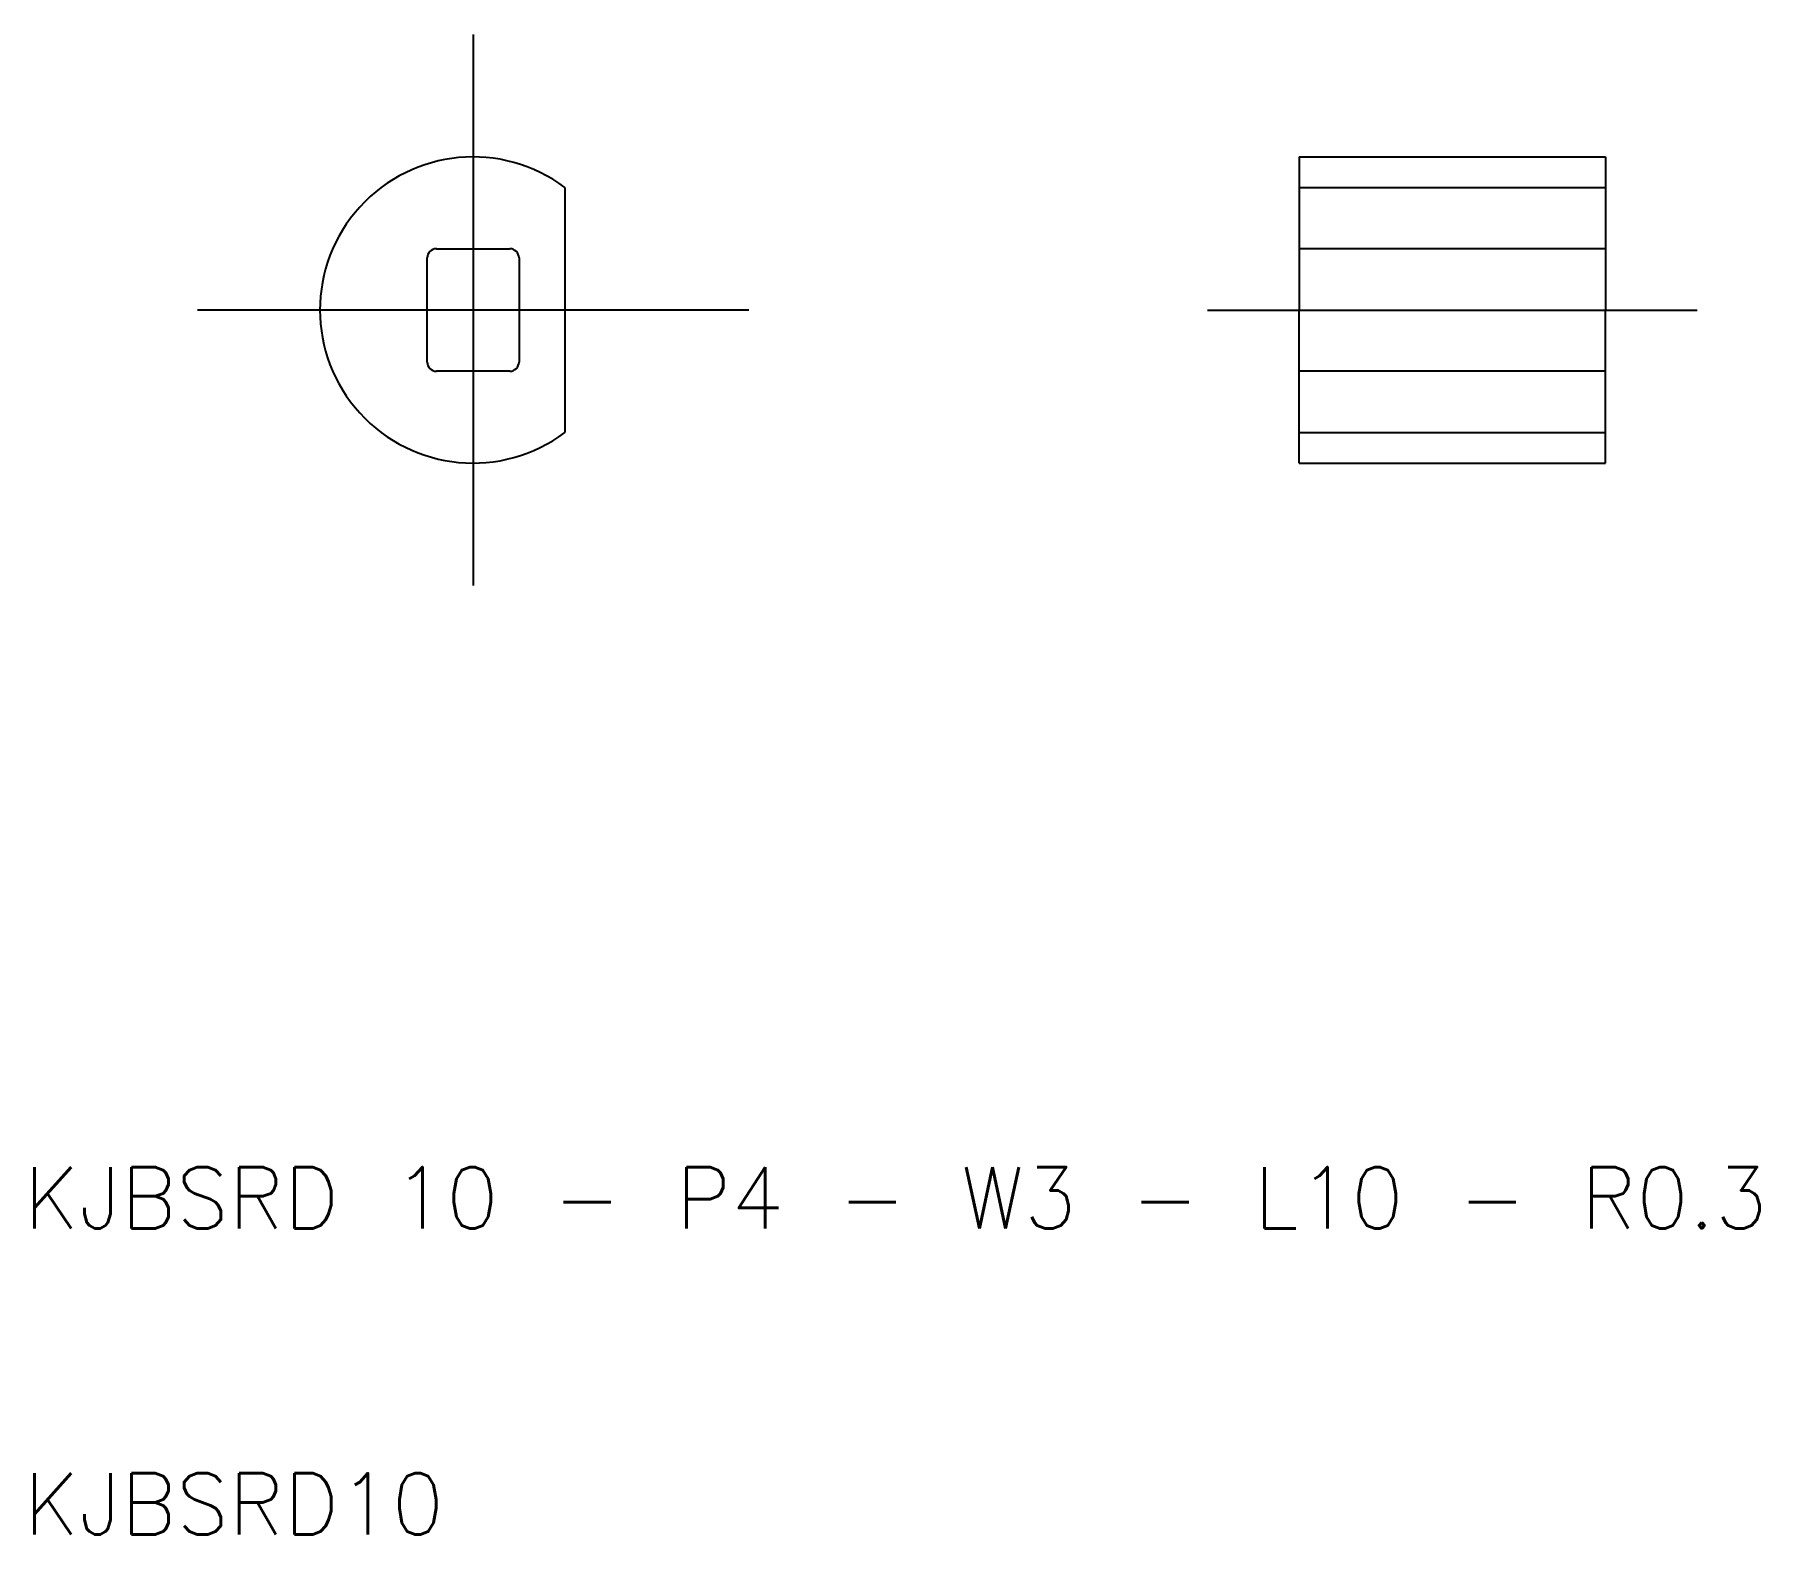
# Model space of a CAD drawing. Extents: x 10.3 to 66.7, y 10 to 59.
import ezdxf

# ---------------------------------------------------------------- set-up
doc = ezdxf.new("R2010")
doc.units = 0
doc.linetypes.add('CENTER', pattern=[50.8, 31.75, -6.35, 6.35, -6.35])
doc.linetypes.add('DASHED', pattern=[19.05, 12.7, -6.35])
doc.layers.get('0').update_dxf_attribs({"linetype": 'CONTINUOUS'})
doc.layers.add('CENTER', color=1, linetype='CENTER')
doc.styles.get("Standard").update_dxf_attribs({"font": 'txt.shx'})

msp = doc.modelspace()

# ---------------------------------------------------------------- linework, layer by layer
at = {"color": 7, "linetype": 'CONTINUOUS'}
for p, q in [((51.643, 55), (61.643, 55)), ((51.643, 55), (51.643, 50)), ((61.643, 55), (61.643, 50)), ((27.666, 54), (27.666, 46)), ((51.643, 54), (61.643, 54)), ((23.466, 52), (25.866, 52)), ((23.166, 48.3), (23.166, 51.7)), ((26.166, 51.7), (26.166, 48.3)), ((51.643, 45), (51.643, 50)), ((61.643, 45), (61.643, 50)), ((25.866, 48), (23.466, 48)), ((51.643, 46), (61.643, 46)), ((51.643, 45), (61.643, 45))]:
    msp.add_line(p, q, dxfattribs=at)
at = {"color": 3, "linetype": 'DASHED'}
for p, q in [((61.643, 52), (51.643, 52)), ((61.643, 48), (51.643, 48))]:
    msp.add_line(p, q, dxfattribs=at)
at = {"color": 7, "linetype": 'CONTINUOUS'}
for centre, radius, start, end in [((24.666, 50), 5, 53.1301, 306.8699), ((23.466, 51.7), 0.3, 90, 180), ((25.866, 51.7), 0.3, 0, 90), ((23.466, 48.3), 0.3, 180, 270), ((25.866, 48.3), 0.3, 270, 0)]:
    msp.add_arc(centre, radius, start, end, dxfattribs=at)
at = {"layer": 'CENTER', "color": 1, "linetype": 'CENTER'}
for p, q in [((24.666, 59), (24.666, 41)), ((33.666, 50), (15.666, 50)), ((48.643, 50), (64.643, 50))]:
    msp.add_line(p, q, dxfattribs=at)

# ---------------------------------------------------------------- texts
at = {"color": 7, "linetype": 'CONTINUOUS'}
for s, p in [('KJBSRD 10 - P4 - W3 - L10 - R0.3', (10, 20)), ('KJBSRD10', (10, 10))]:
    msp.add_text(s, height=2, dxfattribs=at).set_placement(p)

doc.saveas('drawing.dxf')
